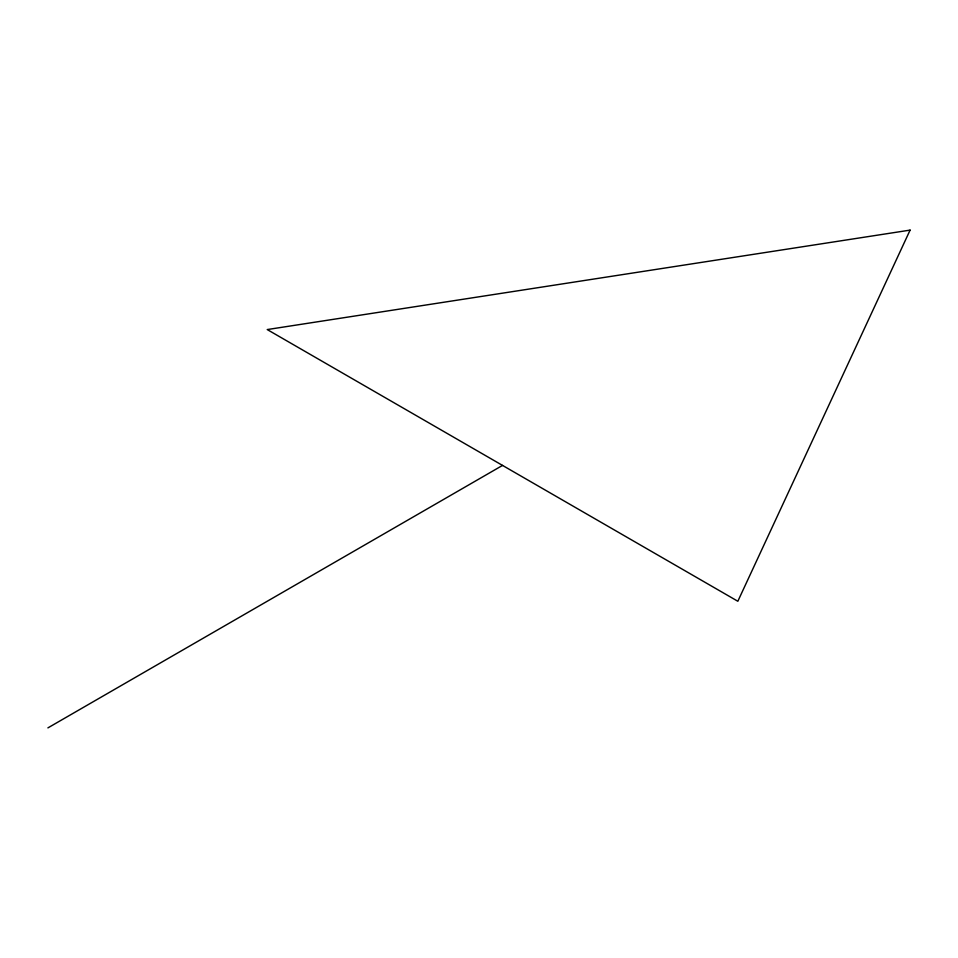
<?xml version="1.0" encoding="UTF-8"?>
<svg xmlns="http://www.w3.org/2000/svg" width="958" height="958" viewBox="0 0 958 958"><rect width="100%" height="100%" fill="white"/><g stroke="black" fill="none" stroke-linecap="round" stroke-linejoin="round"><path stroke-width="1.44" d="M47.9 727.888L502.531 465.408M910.1 230.112L737.84 601.265L267.234 329.564L910.1 230.112"/></g></svg>
